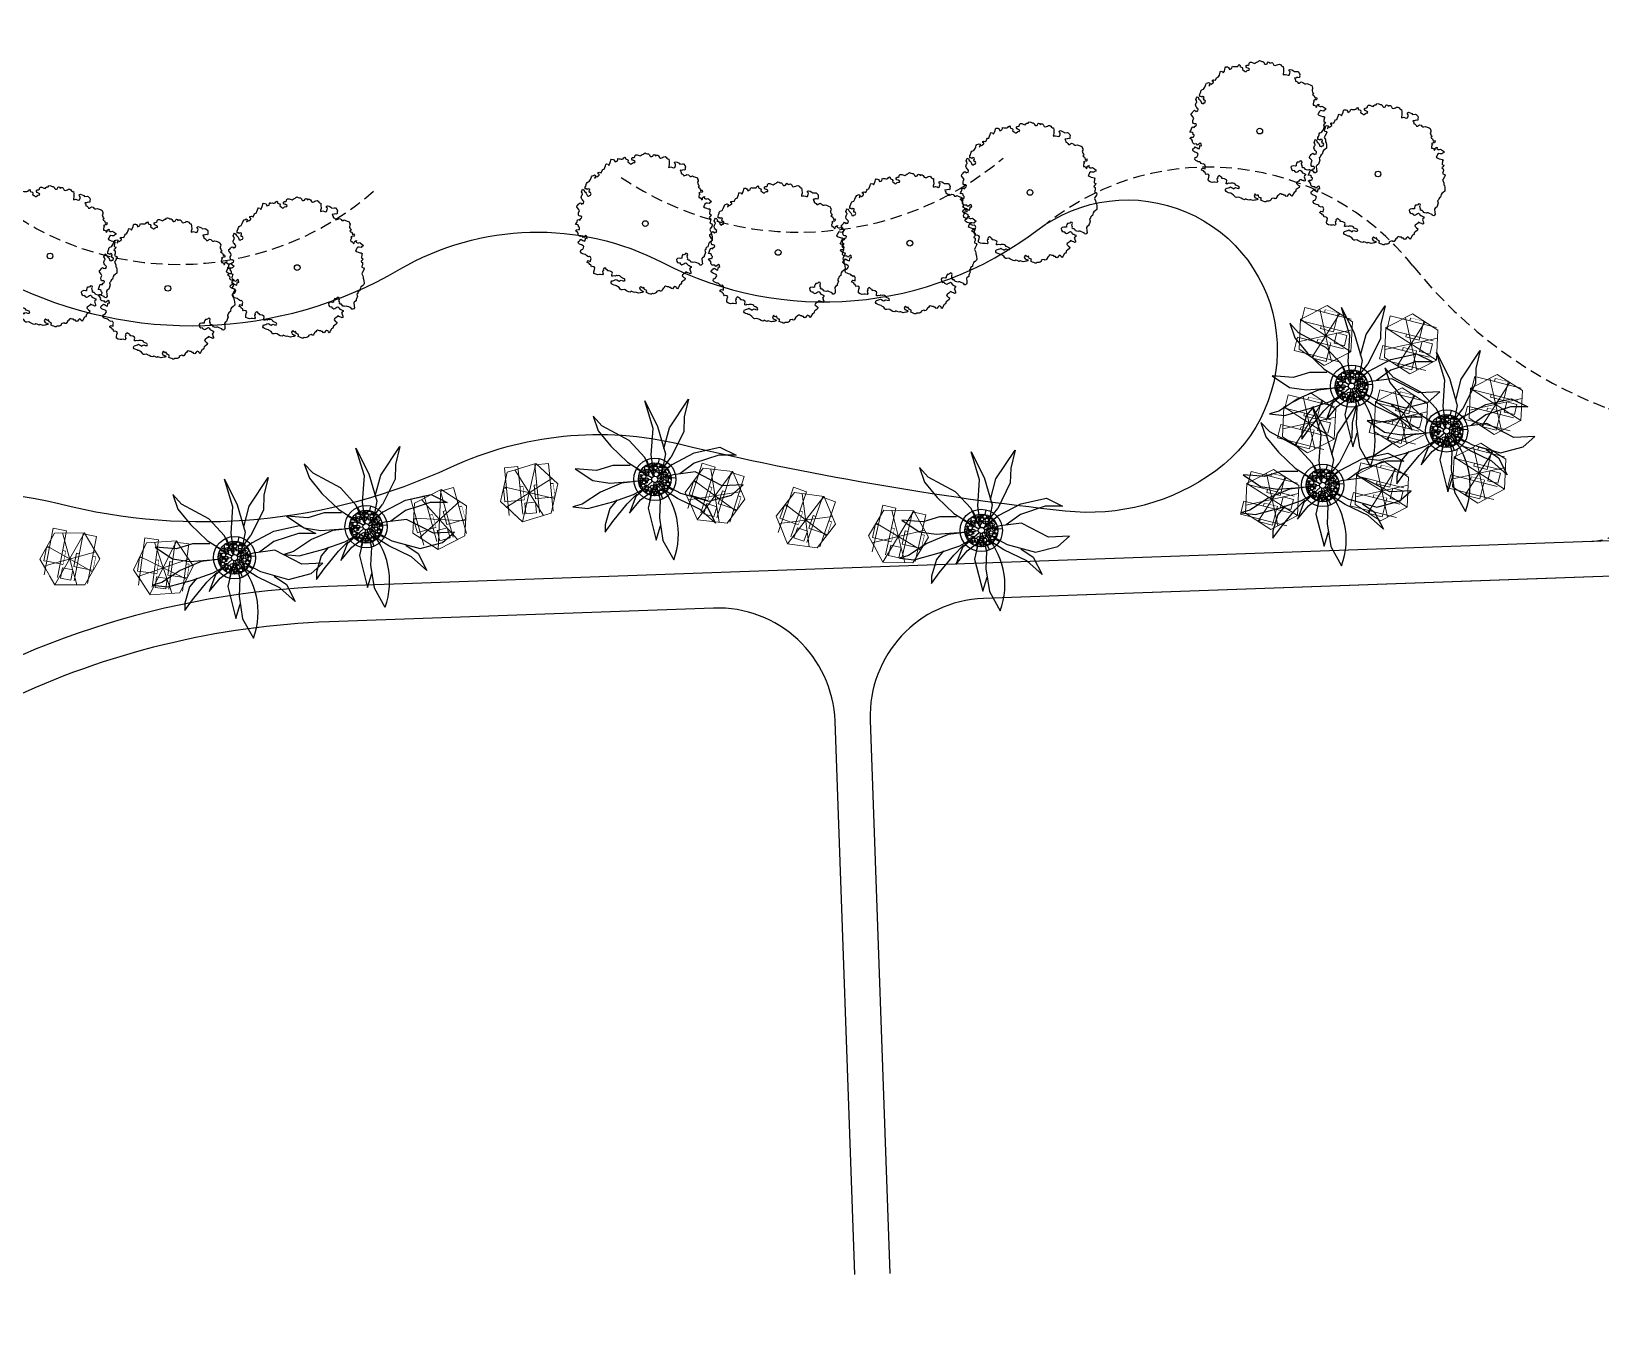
# Model space of a CAD drawing. Extents: x 309418 to 1212698, y 3438380 to 6877191.
# Drawn here: x 606362.2 to 606429.1, y 3438619.6 to 3438674.5 of the extents above; entities that cross this region are included whole.
import ezdxf

# ---------------------------------------------------------------- set-up
doc = ezdxf.new("R2010")
doc.units = 0
doc.header["$MEASUREMENT"] = 0
doc.set_wipeout_variables(frame=1)
doc.linetypes.add('DASHED', pattern=[0.75, 0.5, -0.25])
for name, color, linetype in [('Draft _ Lines', 20, 'Continuous'), ('DRAFT LINES', 32, 'Continuous'), ('DRAFT-LINES', 10, 'Continuous'), ('LA-FLOWERING-TREE', 221, 'Continuous'), ('LA-HARD-PAVE-HATCH-MARBLE-TYPE (PV - MT-BG-01-AN - RA- ∅ - 01)', 227, 'Continuous'), ('LA-HARD-PAVE-HATCH-WOOD-TYPE( PV - WO-DW-01-∅ - ∅-∅ - 04)', 17, 'Continuous'), ('LA-HARD-PAVE-LINE-01', 30, 'Continuous'), ('LA-PLNT-PALMS', 251, 'Continuous'), ('LA-PLNT-TREE-TRUNK', 52, 'Continuous'), ('Tree-Delonix regia', 71, 'Continuous')]:
    doc.layers.add(name, color=color, linetype=linetype)
doc.layers.add('HW-LA-SF-LOUNGE CHAIRS', color=215, linetype='Continuous', lineweight=0)
doc.layers.add('L-CON-SF-CABANA', color=215, linetype='Continuous', lineweight=0)

# ---------------------------------------------------------------- blocks, each defined once
blk = doc.blocks.new('Delonix regia')
at = {"linetype": 'Continuous'}
blk.add_lwpolyline([(2.746, -0.535), (2.736, -0.575), (2.722, -0.616), (2.664, -0.605), (2.668, -0.648), (2.68, -0.697), (2.659, -0.734), (2.623, -0.79), (2.679, -0.804), (2.666, -0.866), (2.599, -0.87), (2.571, -0.833), (2.505, -0.801), (2.5, -0.85), (2.456, -0.861), (2.399, -0.882), (2.358, -0.933), (2.388, -0.966), (2.392, -1.03), (2.362, -1.086), (2.408, -1.09), (2.458, -1.056), (2.512, -1.06), (2.55, -1.08), (2.55, -1.08), (2.55, -1.08), (2.486, -1.111), (2.507, -1.185), (2.541, -1.221), (2.585, -1.246), (2.588, -1.292), (2.596, -1.351), (2.604, -1.444), (2.555, -1.441), (2.514, -1.423), (2.467, -1.426), (2.422, -1.361), (2.392, -1.317), (2.321, -1.31), (2.249, -1.337), (2.204, -1.346), (2.208, -1.393), (2.239, -1.477), (2.272, -1.547), (2.302, -1.59), (2.312, -1.635), (2.27, -1.65), (2.232, -1.678), (2.186, -1.702), (2.151, -1.736), (2.166, -1.812), (2.1, -1.837), (2.038, -1.819), (2.019, -1.86), (2.035, -1.902), (1.996, -1.944), (1.958, -1.972), (1.91, -1.99), (1.87, -2.012), (1.902, -2.096), (1.885, -2.143), (1.825, -2.166), (1.71, -2.188), (1.662, -2.206), (1.629, -2.3), (1.596, -2.34), (1.56, -2.374), (1.55, -2.419), (1.503, -2.477), (1.425, -2.561), (1.385, -2.583), (1.299, -2.574), (1.226, -2.56), (1.175, -2.572), (1.118, -2.601), (1.074, -2.631), (1.024, -2.608), (0.972, -2.614), (0.928, -2.644), (0.877, -2.635), (0.846, -2.681), (0.827, -2.722), (0.737, -2.756), (0.695, -2.772), (0.652, -2.802), (0.576, -2.782), (0.529, -2.786), (0.431, -2.891), (0.385, -2.949), (0.34, -2.959), (0.295, -2.948), (0.268, -2.911), (0.284, -2.864), (0.274, -2.819), (0.248, -2.747), (0.225, -2.687), (0.197, -2.649), (0.156, -2.631), (0.132, -2.585), (0.108, -2.539), (0.119, -2.494), (0.127, -2.443), (0.093, -2.407), (0.09, -2.361), (0.132, -2.345), (0.149, -2.298), (0.191, -2.248), (0.24, -2.23), (0.264, -2.186), (0.236, -2.128), (0.181, -2.128), (0.134, -2.112), (0.106, -2.074), (0.054, -2.08), (-0.004, -2.109), (-0.04, -2.142), (-0.077, -2.115), (-0.112, -2.06), (-0.176, -2.015), (-0.231, -2.015), (-0.275, -2.08), (-0.292, -2.127), (-0.282, -2.171), (-0.237, -2.202), (-0.255, -2.243), (-0.236, -2.332), (-0.193, -2.357), (-0.147, -2.367), (-0.102, -2.378), (-0.061, -2.397), (-0.058, -2.443), (-0.068, -2.488), (-0.076, -2.539), (-0.055, -2.579), (-0.043, -2.629), (-0.027, -2.672), (-0.063, -2.705), (-0.108, -2.695), (-0.158, -2.707), (-0.169, -2.752), (-0.196, -2.789), (-0.214, -2.83), (-0.25, -2.864), (-0.291, -2.845), (-0.295, -2.799), (-0.319, -2.753), (-0.334, -2.711), (-0.346, -2.661), (-0.393, -2.664), (-0.442, -2.662), (-0.532, -2.641), (-0.58, -2.659), (-0.585, -2.756), (-0.574, -2.821), (-0.63, -2.855), (-0.732, -2.839), (-0.793, -2.82), (-0.837, -2.85), (-0.881, -2.86), (-0.929, -2.844), (-1.068, -2.875), (-1.12, -2.881), (-1.124, -2.834), (-1.099, -2.791), (-1.122, -2.731), (-1.179, -2.725), (-1.272, -2.732), (-1.287, -2.69), (-1.279, -2.639), (-1.313, -2.603), (-1.31, -2.555), (-1.344, -2.519), (-1.36, -2.477), (-1.382, -2.437), (-1.427, -2.427), (-1.471, -2.436), (-1.524, -2.422), (-1.601, -2.437), (-1.651, -2.449), (-1.691, -2.416), (-1.695, -2.369), (-1.764, -2.326), (-1.764, -2.326), (-1.808, -2.312), (-1.842, -2.34), (-1.892, -2.329), (-1.931, -2.305), (-1.966, -2.273), (-1.994, -2.238), (-2.044, -2.226), (-2.072, -2.191), (-2.089, -2.145), (-2.112, -2.085), (-2.136, -2.019), (-2.092, -1.995), (-2.057, -1.967), (-2.079, -1.929), (-2.092, -1.874), (-2.071, -1.828), (-2.048, -1.789), (-2.098, -1.777), (-2.108, -1.728), (-2.099, -1.672), (-2.182, -1.673), (-2.205, -1.712), (-2.226, -1.757), (-2.187, -1.864), (-2.201, -1.907), (-2.246, -1.886), (-2.281, -1.853), (-2.323, -1.824), (-2.373, -1.789), (-2.415, -1.699), (-2.436, -1.662), (-2.479, -1.647), (-2.511, -1.561), (-2.531, -1.508), (-2.588, -1.499), (-2.628, -1.431), (-2.645, -1.346), (-2.663, -1.277), (-2.68, -1.231), (-2.745, -1.179), (-2.773, -1.144), (-2.774, -1.1), (-2.759, -1.018), (-2.776, -0.934), (-2.777, -0.889), (-2.808, -0.847), (-2.828, -0.794), (-2.852, -0.728), (-2.861, -0.685), (-2.849, -0.636), (-2.807, -0.605), (-2.765, -0.597), (-2.724, -0.627), (-2.685, -0.65), (-2.639, -0.671), (-2.594, -0.692), (-2.585, -0.734), (-2.567, -0.803), (-2.559, -0.845), (-2.512, -0.85), (-2.466, -0.871), (-2.441, -0.937), (-2.397, -0.996), (-2.354, -0.988), (-2.336, -0.936), (-2.366, -0.856), (-2.385, -0.803), (-2.371, -0.76), (-2.375, -0.709), (-2.399, -0.665), (-2.434, -0.632), (-2.465, -0.591), (-2.51, -0.57), (-2.537, -0.519), (-2.582, -0.498), (-2.611, -0.464), (-2.558, -0.421), (-2.507, -0.395), (-2.484, -0.356), (-2.507, -0.274), (-2.545, -0.212), (-2.573, -0.178), (-2.539, -0.149), (-2.556, -0.103), (-2.551, -0.056), (-2.552, -0.011), (-2.602, 0.001), (-2.656, 0.003), (-2.686, -0.038), (-2.733, -0.033), (-2.767, -0.083), (-2.788, -0.129), (-2.846, -0.136), (-2.889, -0.061), (-2.924, -0.028), (-2.98, 0.019), (-3.016, 0.096), (-3.039, 0.178), (-2.996, 0.225), (-2.908, 0.273), (-2.844, 0.304), (-2.832, 0.354), (-2.864, 0.418), (-2.903, 0.441), (-2.888, 0.484), (-2.865, 0.523), (-2.882, 0.569), (-2.882, 0.569), (-2.865, 0.616), (-2.877, 0.66), (-2.893, 0.702), (-2.854, 0.725), (-2.806, 0.726), (-2.782, 0.674), (-2.761, 0.629), (-2.698, 0.683), (-2.656, 0.699), (-2.634, 0.755), (-2.635, 0.807), (-2.674, 0.827), (-2.698, 0.905), (-2.69, 0.952), (-2.699, 1.001), (-2.729, 1.046), (-2.749, 1.1), (-2.765, 1.155), (-2.755, 1.22), (-2.691, 1.261), (-2.651, 1.246), (-2.601, 1.229), (-2.537, 1.244), (-2.493, 1.265), (-2.484, 1.312), (-2.502, 1.384), (-2.523, 1.428), (-2.54, 1.474), (-2.536, 1.545), (-2.484, 1.582), (-2.441, 1.572), (-2.396, 1.567), (-2.35, 1.571), (-2.336, 1.524), (-2.327, 1.475), (-2.313, 1.428), (-2.294, 1.387), (-2.215, 1.434), (-2.172, 1.459), (-2.143, 1.404), (-2.084, 1.479), (-2.097, 1.526), (-2.188, 1.536), (-2.232, 1.55), (-2.218, 1.616), (-2.27, 1.662), (-2.295, 1.705), (-2.297, 1.757), (-2.277, 1.799), (-2.236, 1.827), (-2.222, 1.907), (-2.236, 1.98), (-2.17, 1.978), (-2.117, 1.929), (-2.079, 1.899), (-2.018, 1.944), (-2.022, 2.003), (-1.982, 2.035), (-1.991, 2.084), (-2.011, 2.125), (-2.041, 2.157), (-1.986, 2.174), (-1.937, 2.183), (-1.898, 2.206), (-1.829, 2.232), (-1.785, 2.209), (-1.78, 2.159), (-1.701, 2.171), (-1.661, 2.155), (-1.614, 2.182), (-1.613, 2.225), (-1.642, 2.258), (-1.642, 2.258), (-1.667, 2.295), (-1.655, 2.339), (-1.596, 2.406), (-1.544, 2.42), (-1.5, 2.436), (-1.475, 2.491), (-1.461, 2.575), (-1.451, 2.624), (-1.402, 2.659), (-1.358, 2.647), (-1.315, 2.652), (-1.269, 2.652), (-1.222, 2.647), (-1.217, 2.604), (-1.229, 2.56), (-1.182, 2.555), (-1.157, 2.519), (-1.077, 2.56), (-1.077, 2.605), (-1.067, 2.654), (-1.067, 2.699), (-1.019, 2.768), (-0.941, 2.803), (-0.896, 2.803), (-0.863, 2.866), (-0.848, 2.917), (-0.779, 2.943), (-0.727, 2.956), (-0.709, 2.906), (-0.746, 2.825), (-0.741, 2.781), (-0.746, 2.734), (-0.777, 2.666), (-0.801, 2.623), (-0.774, 2.566), (-0.729, 2.566), (-0.689, 2.535), (-0.624, 2.559), (-0.609, 2.61), (-0.639, 2.644), (-0.606, 2.691), (-0.559, 2.702), (-0.529, 2.742), (-0.552, 2.79), (-0.606, 2.798), (-0.613, 2.846), (-0.642, 2.88), (-0.589, 2.934), (-0.538, 2.948), (-0.47, 2.979), (-0.434, 3.003), (-0.379, 3.007), (-0.338, 2.988), (-0.297, 2.97), (-0.202, 2.988), (-0.133, 3.014), (-0.083, 3.032), (-0.03, 3.041), (0.02, 3.014), (0.061, 2.996), (0.072, 2.949), (0.007, 2.913), (-0.043, 2.895), (0.009, 2.892), (0.054, 2.908), (0.075, 2.866), (0.141, 2.856), (0.19, 2.846), (0.224, 2.876), (0.194, 2.91), (0.237, 2.948), (0.281, 2.92), (0.326, 2.846), (0.425, 2.883), (0.475, 2.885), (0.52, 2.856), (0.596, 2.879), (0.664, 2.91), (0.711, 2.933), (0.76, 2.94), (0.792, 2.867), (0.777, 2.817), (0.865, 2.838), (0.943, 2.873), (0.999, 2.905), (1.042, 2.91), (1.084, 2.858), (1.101, 2.813), (1.084, 2.767), (1.062, 2.72), (1.108, 2.703), (1.151, 2.679), (1.209, 2.706), (1.251, 2.728), (1.268, 2.683), (1.303, 2.651), (1.327, 2.615), (1.327, 2.615), (1.357, 2.583), (1.398, 2.554), (1.447, 2.564), (1.496, 2.553), (1.491, 2.506), (1.456, 2.478), (1.491, 2.385), (1.477, 2.342), (1.433, 2.318), (1.443, 2.232), (1.44, 2.178), (1.475, 2.146), (1.538, 2.139), (1.583, 2.118), (1.611, 2.084), (1.655, 2.107), (1.637, 2.176), (1.617, 2.229), (1.629, 2.278), (1.661, 2.313), (1.704, 2.299), (1.738, 2.267), (1.788, 2.255), (1.823, 2.283), (1.883, 2.283), (1.923, 2.237), (1.957, 2.145), (1.981, 2.101), (2.028, 2.096), (2.078, 2.084), (2.119, 2.055), (2.163, 2.056), (2.206, 2.042), (2.226, 1.989), (2.246, 1.936), (2.274, 1.902), (2.278, 1.85), (2.257, 1.805), (2.252, 1.758), (2.287, 1.726), (2.325, 1.703), (2.372, 1.72), (2.416, 1.721), (2.434, 1.675), (2.419, 1.632), (2.471, 1.614), (2.506, 1.582), (2.508, 1.537), (2.479, 1.451), (2.497, 1.405), (2.538, 1.375), (2.583, 1.355), (2.626, 1.341), (2.67, 1.304), (2.683, 1.249), (2.671, 1.199), (2.673, 1.155), (2.701, 1.12), (2.643, 1.053), (2.544, 0.956), (2.469, 0.913), (2.435, 0.885), (2.476, 0.855), (2.517, 0.826), (2.548, 0.762), (2.566, 0.716), (2.604, 0.692), (2.684, 0.722), (2.732, 0.755), (2.734, 0.809), (2.766, 0.843), (2.812, 0.823), (2.843, 0.759), (2.866, 0.677), (2.861, 0.63), (2.942, 0.555), (2.97, 0.52), (2.958, 0.41), (2.935, 0.372), (2.891, 0.348), (2.859, 0.313), (2.812, 0.296), (2.786, 0.346), (2.745, 0.376), (2.7, 0.397), (2.676, 0.441), (2.651, 0.386), (2.637, 0.343), (2.602, 0.315), (2.626, 0.271), (2.63, 0.22), (2.612, 0.168), (2.646, 0.136), (2.689, 0.122), (2.739, 0.11), (2.77, 0.047), (2.771, 0.002), (2.766, -0.045), (2.803, -0.084), (2.849, -0.105), (2.869, -0.157), (2.913, -0.276), (2.93, -0.323), (2.9, -0.364), (2.886, -0.407), (2.845, -0.437), (2.799, -0.455), (2.766, -0.489)], close=True, dxfattribs=at)
blk.add_circle((0, 0), 0.122, dxfattribs=at)
blk = doc.blocks.new('Lounge 1')
at = {"lineweight": 13, "extrusion": (0, 0, -1)}
blk.add_line((0.411, 1.439), (0.411, 0.859), dxfattribs=at)
blk.add_wipeout([(0.29, 0.859), (0.29, 0), (-0.29, 0), (-0.29, 0.859), (-0.411, 0.859), (-0.411, 1.439), (-0.29, 1.439), (-0.29, 2.03), (0.29, 2.03), (0.29, 1.439), (0.411, 1.439), (0.411, 0.859)])
at = {"extrusion": (0, 0, -1)}
for p, q in [((-0.29, 2.03), (-0.29, 0)), ((0.29, 2.03), (0.29, 0)), ((0.29, 0), (-0.29, 0))]:
    blk.add_line(p, q, dxfattribs=at)
at = {"lineweight": 13, "extrusion": (0, 0, -1)}
for p, q in [((-0.29, 1.439), (-0.411, 1.439)), ((-0.411, 1.439), (-0.411, 0.859)), ((0.411, 1.439), (0.29, 1.439)), ((-0.29, 0.859), (-0.411, 0.859)), ((0.411, 0.859), (0.29, 0.859))]:
    blk.add_line(p, q, dxfattribs=at)
blk.add_lwpolyline([(0.29, 1.439), (-0.29, 1.439)])
blk = doc.blocks.new('umbrella')
blk.add_lwpolyline([(-0.328, 1.236), (-1.23, 0.331), (-0.897, -0.902), (0.338, -1.231), (1.239, -0.326), (0.907, 0.907)], close=True)
for points in [[(0.329, -1.229), (-0.331, 1.235)], [(1.074, 0.287), (-1.064, -0.282)]]:
    blk.add_lwpolyline(points)
at = {"layer": 'L-CON-SF-CABANA', "extrusion": (0, 0, -1)}
for p, q in [((0.575, 0.995), (-0.571, -0.989)), ((-0.987, 0.575), (0.996, -0.57))]:
    blk.add_line(p, q, dxfattribs=at)
blk = doc.blocks.new('LA-SIDE TABLE-0')
at = {"layer": 'HW-LA-SF-LOUNGE CHAIRS'}
blk.add_lwpolyline([(-0.161, 0.157), (0.161, -0.157), (-0.153, -0.479), (-0.475, -0.166)], close=True, dxfattribs=at)
blk = doc.blocks.new('*U168')
at = {"layer": 'HW-LA-SF-LOUNGE CHAIRS', "rotation": 2.754099903101843}
for p in [(-0.592, -1.185), (0.707, -1.123)]:
    blk.add_blockref('Lounge 1', p, dxfattribs=at)
at = {"rotation": 46.96437174223999}
blk.add_blockref('LA-SIDE TABLE-0', (-0.04, 0.874), dxfattribs=at)
at = {"layer": 'HW-LA-SF-LOUNGE CHAIRS', "rotation": 6.263093180920952}
blk.add_blockref('umbrella', (0.002, -0.006), dxfattribs=at)
blk = doc.blocks.new('GH-B-LA-HD-FURN-Tree-Pit-140-C2')
blk.add_wipeout([(-0.285, 0.639), (-0.331, 0.617), (-0.371, 0.593), (-0.464, 0.524), (-0.509, 0.48), (-0.547, 0.437), (-0.566, 0.411), (-0.593, 0.373), (-0.614, 0.337), (-0.643, 0.276), (-0.665, 0.22), (-0.683, 0.154), (-0.692, 0.107), (-0.698, 0.047), (-0.7, 0.008), (-0.7, -0.016), (-0.696, -0.075), (-0.684, -0.149), (-0.657, -0.241), (-0.632, -0.301), (-0.605, -0.352), (-0.578, -0.395), (-0.516, -0.473), (-0.43, -0.552), (-0.377, -0.59), (-0.308, -0.629), (-0.192, -0.673), (-0.137, -0.686), (-0.026, -0.7), (0.028, -0.699), (0.16, -0.681), (0.232, -0.66), (0.287, -0.638), (0.411, -0.567), (0.473, -0.516), (0.517, -0.472), (0.565, -0.413), (0.608, -0.346), (0.66, -0.234), (0.679, -0.17), (0.695, -0.08), (0.699, 0.027), (0.674, 0.189), (0.649, 0.262), (0.618, 0.329), (0.576, 0.398), (0.529, 0.458), (0.47, 0.518), (0.414, 0.565), (0.336, 0.614), (0.277, 0.643), (0.234, 0.66), (0.176, 0.677), (0.135, 0.687), (0.1, 0.693), (0.045, 0.699), (0.004, 0.7), (-0.03, 0.699), (-0.071, 0.696), (-0.096, 0.693), (-0.124, 0.689), (-0.195, 0.672)])
at = {"linetype": 'Continuous', "ltscale": 7}
blk.add_circle((0, 0), 0.7, dxfattribs=at)
for centre, radius in [((0, 0), 0.7), ((-0.592, 0.009, 0), 0.0312), ((-0.526, 0.216, 0), 0.0751), ((-0.542, 0.345, 0), 0.0312), ((-0.482, 0.387, 0), 0.0312), ((-0.442, 0.118, 0), 0.0312), ((-0.432, -0.011, 0), 0.0312), ((-0.385, 0.277, 0), 0.0744), ((-0.38, 0.429, 0), 0.0489), ((-0.345, 0.538, 0), 0.0489), ((-0.319, 0.363, 0), 0.0312), ((-0.319, 0.189, 0), 0.0312), ((-0.223, 0.255, 0), 0.0751), ((-0.203, 0.436, 0), 0.0864), ((-0.239, 0.566, 0), 0.0312), ((-0.106, 0.624, 0), 0.0312), ((-0.046, 0.394, 0), 0.0751), ((-0.067, 0.526, 0), 0.0489), ((0.025, 0.561, 0), 0.0312), ((0.091, 0.494, 0), 0.0489), ((0.075, 0.397, 0), 0.0312), ((0.163, 0.33, 0), 0.0312), ((0.221, 0.245, 0), 0.0744), ((0.226, 0.418, 0), 0.0751), ((0.247, 0.56, 0), 0.0312), ((0.336, -0.05, 0), 0.0744), ((0.328, 0.519, 0), 0.0489), ((0.314, 0.186, 0), 0.0312), ((0.342, 0.102, 0), 0.0489), ((0.39, 0.277, 0), 0.0744), ((0.396, 0.429, 0), 0.0489), ((0.498, 0.095, 0), 0.0751), ((0.498, -0.073, 0), 0.0751), ((0.48, 0.346, 0), 0.0312), ((0.553, 0.255, 0), 0.0751), ((0.602, 0.143, 0), 0.0312), ((-0.664, -0.034, 0), 0.0312), ((-0.602, -0.135, 0), 0.0744), ((-0.523, -0.055, 0), 0.0312), ((-0.508, -0.414, 0), 0.0312), ((-0.505, -0.182, 0), 0.0312), ((-0.43, -0.174, 0), 0.0312), ((-0.406, -0.372, 0), 0.0489), ((-0.386, -0.273, 0), 0.0489), ((-0.327, -0.118, 0), 0.0744), ((-0.345, -0.437, 0), 0.0312), ((-0.285, -0.24, 0), 0.0489), ((-0.249, -0.546, 0), 0.0751), ((-0.229, -0.365, 0), 0.0864), ((-0.214, -0.155, 0), 0.0312), ((-0.175, -0.631, 0), 0.0312), ((-0.144, -0.505, 0), 0.0312), ((-0.11, -0.277, 0), 0.0489), ((-0.086, -0.557, 0), 0.0489), ((0.043, -0.574, 0), 0.0751), ((0.028, -0.318, 0), 0.0489), ((0.011, -0.474, 0), 0.0312), ((0.01, -0.669, 0), 0.0312), ((0.049, -0.404, 0), 0.0312), ((0.112, -0.242, 0), 0.0489), ((0.195, -0.556, 0), 0.0744), ((0.2, -0.382, 0), 0.0751), ((0.184, -0.17, 0), 0.0312), ((0.211, -0.253, 0), 0.0489), ((0.255, -0.157, 0), 0.0312), ((0.274, -0.477, 0), 0.0312), ((0.346, -0.263, 0), 0.0489), ((0.37, -0.372, 0), 0.0489), ((0.384, -0.154, 0), 0.0312), ((0.454, -0.455, 0), 0.0312), ((0.456, -0.261, 0), 0.0312), ((0.521, -0.179, 0), 0.0312)]:
    blk.add_circle(centre, radius)
for centre, radius, start, end in [((-0.141, 0.712, 0), 0.0489, 225.13359, 337.31896), ((0.053, 0.676, 0), 0.0744, 161.29619, 9.73208), ((-0.738, 0.073, 0), 0.0751, 300.56995, 48.13189), ((-0.667, 0.152, 0), 0.0312, 228.25091, 106.0031), ((-0.703, 0.259, 0), 0.0489, 338.95156, 340.5973), ((-0.617, 0.292, 0), 0.0312, 212.38699, 96.93294), ((-0.532, 0.493, 0), 0.0744, 249.8969, 24.44616), ((0.228, 0.639, 0), 0.0312, 117.36186, 23.37918), ((0.491, 0.534, 0), 0.0312, 191.31199, 263.52729), ((0.572, 0.436, 0), 0.0864, 143.86727, 290.7577), ((0.676, 0.067, 0), 0.0751, 82.37222, 288.96734), ((-0.683, -0.259, 0), 0.0489, 330.55443, 70.90521), ((-0.558, -0.308, 0), 0.0744, 243.04684, 174.73742), ((-0.568, -0.456, 0), 0.0312, 13.63317, 63.92155), ((-0.411, -0.524, 0), 0.0744, 297.59757, 166.13286), ((-0.345, -0.612, 0), 0.0312, 335.79609, 145.33578), ((-0.126, -0.734, 0), 0.0751, 29.1719, 131.34724), ((0.145, -0.71, 0), 0.0751, 33.568, 169.58741), ((0.364, -0.524, 0), 0.0744, 340.2974, 269.33505), ((0.527, -0.546, 0), 0.0751, 97.23348, 170.67419), ((0.547, -0.365, 0), 0.0864, 29.69595, 262.86872), ((0.661, -0.083, 0), 0.0489, 40.76282, 304.86097), ((0.672, -0.262, 0), 0.0489, 95.69847, 221.74846), ((0.664, -0.168, 0), 0.0312, 47.4763, 284.07386), ((0.73, -0.03, 0), 0.0312, 164.22546, 190.99296)]:
    blk.add_arc(centre, radius, start, end)
blk = doc.blocks.new('P200')
blk.add_lwpolyline([(0, -0.1), (0, 0.1)])
blk = doc.blocks.new('COARSE GRAVEL')
blk.add_wipeout([(0.677, 0.593), (0.693, 0.574), (0.693, 0.574), (0.73, 0.527), (0.758, 0.485), (0.793, 0.425), (0.81, 0.393), (0.831, 0.346), (0.85, 0.297), (0.867, 0.242), (0.883, 0.174), (0.894, 0.105), (0.899, 0.041), (0.9, -0.016), (0.898, -0.066), (0.892, -0.123), (0.88, -0.186), (0.867, -0.24), (0.848, -0.301), (0.82, -0.372), (0.79, -0.431), (0.757, -0.487), (0.72, -0.54), (0.681, -0.589), (0.641, -0.632), (0.605, -0.666), (0.579, -0.689), (0.53, -0.728), (0.477, -0.763), (0.444, -0.783), (0.404, -0.804), (0.374, -0.819), (0.305, -0.847), (0.25, -0.865), (0.153, -0.887), (0.088, -0.896), (0.02, -0.9), (-0.062, -0.898), (-0.179, -0.882), (-0.241, -0.867), (-0.295, -0.85), (-0.358, -0.826), (-0.43, -0.791), (-0.464, -0.771), (-0.526, -0.731), (-0.571, -0.696), (-0.616, -0.656), (-0.68, -0.59), (-0.714, -0.548), (-0.748, -0.5), (-0.791, -0.43), (-0.832, -0.343), (-0.866, -0.245), (-0.889, -0.14), (-0.899, -0.041), (-0.897, 0.077), (-0.881, 0.186), (-0.856, 0.277), (-0.839, 0.326), (-0.811, 0.39), (-0.778, 0.452), (-0.742, 0.509), (-0.702, 0.563), (-0.651, 0.621), (-0.592, 0.678), (-0.491, 0.754), (-0.4, 0.806), (-0.329, 0.838), (-0.192, 0.879), (-0.105, 0.894), (0.013, 0.9), (0.085, 0.896), (0.203, 0.877), (0.251, 0.864), (0.353, 0.828), (0.407, 0.803), (0.424, 0.794), (0.47, 0.768), (0.49, 0.755), (0.524, 0.732), (0.558, 0.706), (0.616, 0.656), (0.651, 0.622)])
at = {"rotation": 45.00000000604048}
blk.add_blockref('GH-B-LA-HD-FURN-Tree-Pit-140-C2', (0, 0), dxfattribs=at)
at = {"layer": 'LA-HARD-PAVE-HATCH-WOOD-TYPE( PV - WO-DW-01-∅ - ∅-∅ - 04)'}
blk.add_circle((0, 0), 0.9, dxfattribs=at)
at = {"layer": 'LA-HARD-PAVE-LINE-01'}
blk.add_circle((0, 0), 0.7, dxfattribs=at)
at = {"layer": 'LA-HARD-PAVE-HATCH-WOOD-TYPE( PV - WO-DW-01-∅ - ∅-∅ - 04)'}
for p, rotation in [((-0.24, 0.763), 197.4295865630063), ((0.252, 0.759), 161.6197243753375), ((-0.8, 0.013), 269.0493109383438), ((-0.641, 0.479), 233.239448750675), ((0.649, 0.468), 125.8098621876688), ((-0.656, -0.457), 304.8591731260126), ((-0.265, -0.755), 340.6690353136814), ((0.633, -0.489), 52.28875968901892), ((0.8, -0.027), 88.09862187668766), ((0.227, -0.767), 16.47889750135008)]:
    blk.add_blockref('P200', p, dxfattribs=dict(at, rotation=rotation))
blk = doc.blocks.new('GH-B-LA-PL-PALM')
for p, q in [((-1.517, 2.964), (-2.174, 3.082)), ((-2.174, 3.082), (-1.583, 2.408)), ((-0.725, 2.373), (-1.517, 2.964)), ((-2.808, 1.298), (-2.97, 2.047)), ((-2.97, 2.047), (-2.513, 1.474)), ((-1.583, 2.408), (-1.319, 1.141)), ((-0.226, 1.232), (-0.725, 2.373)), ((-2.513, 1.474), (-1.587, 0.875)), ((-1.933, 0.598), (-2.808, 1.298)), ((-1.587, 0.875), (-0.851, 0.675)), ((-1.319, 1.141), (-0.653, 0.504)), ((-0.022, 0.123), (-0.226, 1.232)), ((-0.955, 0.175), (-1.933, 0.598)), ((-0.955, 0.175), (-0.123, 0.023)), ((-0.653, 0.504), (-0.099, 0.076)), ((-0.585, -0.034), (-1.172, -0.045)), ((0.206, -1.184), (0.662, -1.757)), ((0.662, -1.757), (1.267, -2.163)), ((1.267, -2.163), (1.777, -2.915))]:
    blk.add_line(p, q)
for points in [[(-0.451, 1.808), (-0.499, 2.44), (-0.17, 3.188), (-0.209, 2.316), (0.031, 1.265), (0.106, 0.609)], [(0.075, 0.1), (0.543, 0.728), (1.155, 1.179), (1.809, 1.901), (2.162, 2.778)], [(0.112, 0.054), (1.131, 0.546), (1.977, 1.672), (1.392, 1.44)], [(-0.085, -0.091), (-0.721, -0.772), (-1.64, -1.411), (-2.332, -2.431), (-1.827, -1.319), (-1.132, -0.325), (-0.476, 0.023), (-0.125, 0.006)], [(0.484, -0.064), (1.072, -0.167), (1.803, 0.069), (1.06, 0.076), (0.462, 0.223)], [(-1.27, -0.522), (-2.104, -0.891), (-3.563, -1.025), (-2.852, -0.688), (-2.355, -0.309), (-1.172, -0.045)], [(-0.056, -0.112), (-0.459, -0.92), (-0.598, -1.887), (-0.356, -3.184), (-0.437, -3.729), (-0.092, -3.173), (0.082, -2.348), (0.165, -1.363), (0.015, -0.124)], [(0.089, -0.087), (1.018, -0.999), (1.885, -1.46), (2.766, -1.745), (3.106, -1.976), (2.762, -1.439), (1.868, -0.796), (1.076, -0.298), (0.553, -0.094), (0.123, -0.021)], [(1.682, -0.703), (2.163, -0.713), (2.841, -0.428), (3.079, -0.234), (2.524, -0.261), (1.55, -0.256), (0.968, -0.194)], [(1.777, -2.915), (1.7, -2.02), (1.329, -1.394), (0.682, -0.702)]]:
    blk.add_lwpolyline(points)
blk.add_arc((3.175, -0.24), 3.184, 108.55511, 173.42729)
at = {"layer": 'LA-PLNT-TREE-TRUNK'}
blk.add_circle((0, 0), 0.131, dxfattribs=at)
blk = doc.blocks.new('*U366')
at = {"layer": 'HW-LA-SF-LOUNGE CHAIRS', "rotation": 78.69866877978778}
blk.add_blockref('Lounge 1', (1.261, 0.413), dxfattribs=at)
blk.add_blockref('Lounge 1', (1.006, -0.862), dxfattribs=at)
at = {"rotation": 122.9089406189259}
blk.add_blockref('LA-SIDE TABLE-0', (-0.857, 0.173), dxfattribs=at)
at = {"layer": 'HW-LA-SF-LOUNGE CHAIRS', "rotation": 82.20766205760688}
blk.add_blockref('umbrella', (0.006, 0.001), dxfattribs=at)
blk = doc.blocks.new('*U367')
at = {"layer": 'HW-LA-SF-LOUNGE CHAIRS', "xscale": -1, "rotation": 73.1166309206878}
blk.add_blockref('*U366', (-0.167, 0.07), dxfattribs=at)
blk = doc.blocks.new('*U368')
at = {"layer": 'LA-FLOWERING-TREE', "color": 0, "linetype": 'ByBlock', "lineweight": -2, "transparency": 16777216}
for p, rotation in [((606383.258, 3438654.849), 191.2941499428335), ((606398.998, 3438653.04), 172.8623758868566), ((606367.689, 3438651.695), 177.9058572215486), ((606349.147, 3438646.564), 202.5268301886321), ((606333.582, 3438643.276), 171.5112427396138)]:
    blk.add_blockref('*U367', p, dxfattribs=dict(at, rotation=rotation))
for p, rotation in [((606379.44, 3438653.677), 201.2382536828924), ((606395.065, 3438653.755), 166.5249056577423), ((606363.71, 3438652.082), 174.5402079919353), ((606345.297, 3438645.499), 193.5204182411979), ((606329.864, 3438644.669), 147.4012299696424)]:
    blk.add_blockref('*U367', p, dxfattribs=dict(at, rotation=rotation))
for p, rotation in [((606391.202, 3438654.791), 167.8656408068996), ((606359.723, 3438651.944), 189.4197519562001), ((606327.039, 3438647.46), 123.2912171996712)]:
    blk.add_blockref('*U367', p, dxfattribs=dict(at, rotation=rotation))
at = {"layer": 'LA-FLOWERING-TREE', "color": 0, "linetype": 'ByBlock', "lineweight": -2, "transparency": 16777216, "rotation": 99.1812044296998}
blk.add_blockref('*U367', (606325.601, 3438651.161), dxfattribs=at)

msp = doc.modelspace()

# ---------------------------------------------------------------- linework, layer by layer
at = {"layer": 'Draft _ Lines', "color": 114, "linetype": 'DASHED', "true_color": 0x139b48}
for points in [[(606387.35938, 3438668.24035, 0.33496679), (606403.61863, 3438669.0506, -2.00736862)], [(606405.47904, 3438666.27248, -0.4136729), (606421.07434, 3438664.47839, 0.13457734), (606429.39683, 3438658.39165, -0.8176257), (606428.64718, 3438652.73536)], [(606361.07775, 3438666.93067, 0.35060801), (606376.90062, 3438667.71916, -2.07980393)]]:
    msp.add_lwpolyline(points, format="xyb", dxfattribs=at)
at = {"layer": 'DRAFT LINES', "color": 4}
msp.add_lwpolyline([(606348.5485, 3438649.80839, -0.45946004), (606328.49178, 3438650.22647, -0.6030371), (606333.32328, 3438661.75901, -0.11363205), (606336.5838, 3438661.30775, 0.24748298), (606350.47282, 3438663.00216, -0.27382627), (606361.19359, 3438663.77607, 0.2528511), (606377.92559, 3438664.32565, -0.25670452), (606389.11838, 3438664.61222, 0.28905248), (606405.06534, 3438665.98394, -1.0089697), (606412.68078, 3438655.74797, -0.18680396), (606406.26559, 3438654.03202, -0.03170457), (606389.88367, 3438656.86731, 0.16876468), (606380.08701, 3438655.88818, -0.17238469), (606363.41772, 3438654.34053, 0.27928416)], format="xyb", close=True, dxfattribs=at)
at = {"layer": 'DRAFT-LINES'}
for points in [[(606460.57347, 3438653.8728), (606374.87695, 3438650.81968, 0.14098437), (606355.69205, 3438644.5527, -0.17755955), (606343.33276, 3438641.47047, 0.04168808), (606326.23583, 3438641.87621)], [(606428.73652, 3438651.23759), (606402.78332, 3438650.31295, 0.41421356), (606397.96452, 3438645.1381), (606398.80363, 3438621.58538)], [(606397.30458, 3438621.53198), (606396.46547, 3438645.08469, 0.41421356), (606391.29061, 3438649.9035), (606374.93036, 3438649.32063, 0.10231106), (606361.15988, 3438645.9577, 0.30100402), (606358.30955, 3438641.2306), (606359.2211, 3438619.61778)], [(606391.29061, 3438649.9035), (606374.93036, 3438649.32063, 0.10231106), (606361.15988, 3438645.9577, 0.10231106)]]:
    msp.add_lwpolyline(points, format="xyb", dxfattribs=at)
msp.add_lwpolyline([(606460.72165, 3438652.37712), (606402.78313, 3438650.31295)], dxfattribs=at)

# ---------------------------------------------------------------- block references
at = {"layer": 'Tree-Delonix regia', "rotation": 47.46426310588033}
for p in [(606414.54987, 3438670.20813), (606419.58764, 3438668.38163), (606404.76692, 3438667.60036), (606388.38621, 3438666.27282), (606399.65108, 3438665.43707), (606363.03515, 3438664.89143), (606394.04328, 3438665.04363), (606373.56171, 3438664.39963), (606368.05245, 3438663.5147)]:
    msp.add_blockref('Delonix regia', p, dxfattribs=at)

# ---------------------------------------------------------------- next in the draw order: block references
at = {"layer": 'HW-LA-SF-LOUNGE CHAIRS', "xscale": -1, "rotation": 258.6539472657729}
for p in [(606417.36301, 3438661.50126), (606421.00322, 3438661.14797), (606424.6017, 3438658.56953), (606416.65365, 3438657.7801)]:
    msp.add_blockref('*U168', p, dxfattribs=at)
at = {"layer": 'LA-FLOWERING-TREE'}
msp.add_blockref('*U368', (0, 0), dxfattribs=at)
at = {"layer": 'LA-HARD-PAVE-HATCH-MARBLE-TYPE (PV - MT-BG-01-AN - RA- ∅ - 01)', "rotation": 6.135701135505339}
msp.add_blockref('COARSE GRAVEL', (606402.69218, 3438653.20847), dxfattribs=at)

# ---------------------------------------------------------------- next in the draw order: block references
at = {"layer": 'HW-LA-SF-LOUNGE CHAIRS', "xscale": -1, "rotation": 258.6539472657729}
for p in [(606420.55987, 3438658.00269), (606415.08255, 3438654.52559)]:
    msp.add_blockref('*U168', p, dxfattribs=at)
at = {"layer": 'LA-HARD-PAVE-HATCH-MARBLE-TYPE (PV - MT-BG-01-AN - RA- ∅ - 01)', "rotation": 6.135701135505339}
for p in [(606388.79018, 3438655.38701), (606376.49366, 3438653.37033)]:
    msp.add_blockref('COARSE GRAVEL', p, dxfattribs=at)
at = {"layer": 'LA-PLNT-PALMS', "rotation": 231.1357011280185}
msp.add_blockref('GH-B-LA-PL-PALM', (606402.69218, 3438653.20847), dxfattribs=at)

# ---------------------------------------------------------------- next in the draw order: block references
at = {"layer": 'HW-LA-SF-LOUNGE CHAIRS', "xscale": -1, "rotation": 258.6539472657729}
for p in [(606423.9013, 3438655.64583), (606419.75192, 3438654.88728)]:
    msp.add_blockref('*U168', p, dxfattribs=at)
at = {"layer": 'LA-HARD-PAVE-HATCH-MARBLE-TYPE (PV - MT-BG-01-AN - RA- ∅ - 01)', "rotation": 6.135701135505339}
msp.add_blockref('COARSE GRAVEL', (606418.45814, 3438659.35189), dxfattribs=at)
at = {"layer": 'LA-PLNT-PALMS', "rotation": 231.1357011280185}
for p in [(606388.79018, 3438655.38701), (606376.49366, 3438653.37033)]:
    msp.add_blockref('GH-B-LA-PL-PALM', p, dxfattribs=at)

# ---------------------------------------------------------------- next in the draw order: block references
at = {"layer": 'LA-HARD-PAVE-HATCH-MARBLE-TYPE (PV - MT-BG-01-AN - RA- ∅ - 01)', "rotation": 6.135701135505339}
msp.add_blockref('COARSE GRAVEL', (606370.89193, 3438652.05243), dxfattribs=at)
at = {"layer": 'LA-PLNT-PALMS', "rotation": 231.1357011280185}
msp.add_blockref('GH-B-LA-PL-PALM', (606418.45814, 3438659.35189), dxfattribs=at)

# ---------------------------------------------------------------- next in the draw order: block references
at = {"layer": 'LA-HARD-PAVE-HATCH-MARBLE-TYPE (PV - MT-BG-01-AN - RA- ∅ - 01)', "rotation": 6.135701135505339}
msp.add_blockref('COARSE GRAVEL', (606417.2294, 3438655.13115), dxfattribs=at)
at = {"layer": 'LA-PLNT-PALMS', "rotation": 231.1357011280185}
msp.add_blockref('GH-B-LA-PL-PALM', (606370.89193, 3438652.05243), dxfattribs=at)

# ---------------------------------------------------------------- next in the draw order: block references
msp.add_blockref('GH-B-LA-PL-PALM', (606417.2294, 3438655.13115), dxfattribs=at)

# ---------------------------------------------------------------- next in the draw order: block references
at = {"layer": 'LA-HARD-PAVE-HATCH-MARBLE-TYPE (PV - MT-BG-01-AN - RA- ∅ - 01)', "rotation": 6.135701135505339}
msp.add_blockref('COARSE GRAVEL', (606422.50519, 3438657.44477), dxfattribs=at)

# ---------------------------------------------------------------- next in the draw order: block references
at = {"layer": 'LA-PLNT-PALMS', "rotation": 231.1357011280185}
msp.add_blockref('GH-B-LA-PL-PALM', (606422.50519, 3438657.44477), dxfattribs=at)

doc.saveas('drawing.dxf')
